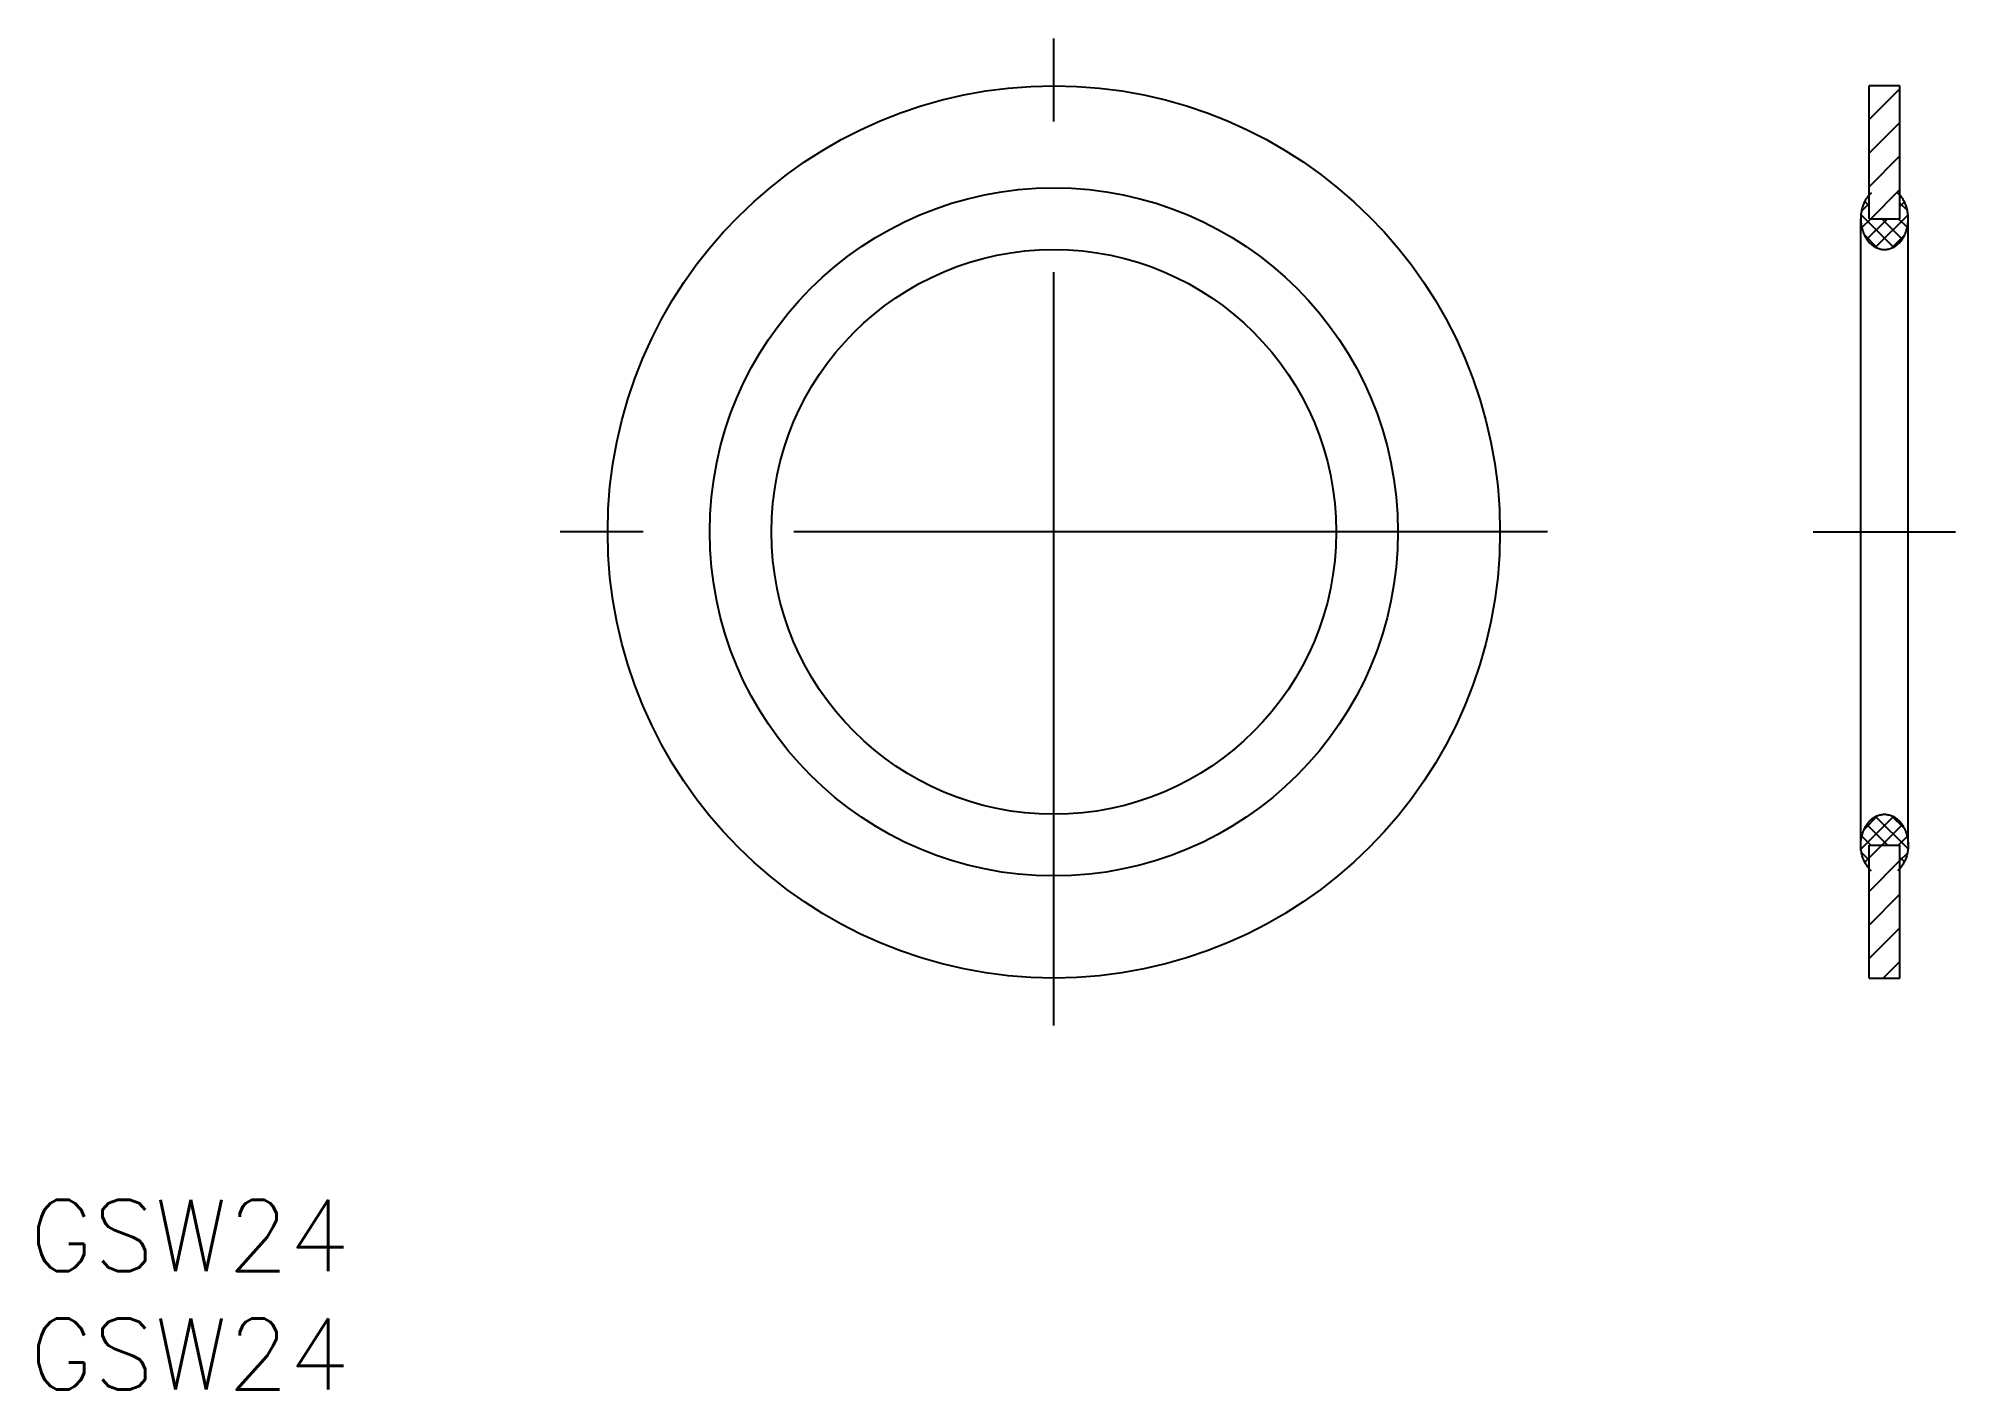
# Model space of a CAD drawing. Extents: x -42.8 to 38, y -36.1 to 20.8.
import ezdxf

# ---------------------------------------------------------------- set-up
doc = ezdxf.new("R2010")
doc.units = 0
doc.linetypes.add('CENTER', pattern=[50.8, 31.75, -6.35, 6.35, -6.35])
doc.layers.get('0').update_dxf_attribs({"linetype": 'CONTINUOUS'})
doc.layers.add('CENTER', color=1, linetype='CENTER')
doc.styles.get("Standard").update_dxf_attribs({"font": 'txt.shx', "height": 3, "bigfont": 'bigfont.shx'})

msp = doc.modelspace()

# ---------------------------------------------------------------- linework, layer by layer
at = {"color": 7, "linetype": 'CONTINUOUS'}
for p, q in [((34.35, 13.2), (34.35, 18.8)), ((35.65, 18.8), (34.35, 18.8)), ((35.65, 13.2), (35.65, 18.8)), ((34, -13.2), (34, 13.2)), ((34.35, 13.2), (35.65, 13.2)), ((36, -13.2), (36, 13.2)), ((34.35, -18.8), (34.35, -13.2)), ((34.35, -13.2), (35.65, -13.2)), ((35.65, -18.8), (35.65, -13.2)), ((34.35, -18.8), (35.65, -18.8))]:
    msp.add_line(p, q, dxfattribs=at)
at = {"color": 3, "linetype": 'CONTINUOUS'}
for p, q in [((34.35, 18.787), (34.363, 18.8)), ((34.35, 17.373), (35.65, 18.673)), ((34.35, 15.958), (35.65, 17.258)), ((34.35, 14.544), (35.65, 15.844)), ((34.03, 13.517), (34.35, 13.837)), ((34.35, 13.74), (34.168, 13.922)), ((34.42, 13.2), (35.65, 14.43)), ((35.65, 13.723), (35.838, 13.91)), ((35.965, 13.539), (35.65, 13.854)), ((35.384, 11.999), (34.009, 13.374)), ((34.043, 12.823), (34.42, 13.2)), ((34.257, 12.33), (35.127, 13.2)), ((34.628, 11.993), (35.993, 13.358)), ((35.75, 12.34), (34.89, 13.2)), ((35.96, 12.837), (35.597, 13.2)), ((34.726, 11.95), (34.141, 12.535)), ((35.302, 11.961), (35.844, 12.502)), ((34.009, -13.374), (35.384, -11.999)), ((34.141, -12.535), (34.726, -11.95)), ((35.993, -13.358), (34.628, -11.993)), ((35.844, -12.502), (35.302, -11.961)), ((34.42, -13.2), (34.043, -12.823)), ((35.127, -13.2), (34.257, -12.33)), ((34.89, -13.2), (35.75, -12.34)), ((35.597, -13.2), (35.96, -12.837)), ((34.35, -13.837), (34.03, -13.517)), ((34.35, -13.74), (34.89, -13.2)), ((35.65, -13.854), (35.965, -13.539)), ((35.838, -13.91), (35.65, -13.723)), ((34.168, -13.922), (34.35, -13.74)), ((34.35, -15.154), (35.65, -13.854)), ((34.35, -16.569), (35.65, -15.269)), ((34.35, -17.983), (35.65, -16.683)), ((34.947, -18.8), (35.65, -18.097))]:
    msp.add_line(p, q, dxfattribs=at)
at = {"color": 7, "linetype": 'CONTINUOUS'}
for points in [[(34.45, 14.286, 0), (34.417, 14.257, 0), (34.385, 14.225, 0), (34.354, 14.193, 0), (34.324, 14.158, 0), (34.295, 14.122, 0), (34.268, 14.085, 0), (34.241, 14.046, 0), (34.215, 14.006, 0), (34.191, 13.965, 0), (34.169, 13.922, 0), (34.147, 13.878, 0), (34.127, 13.833, 0), (34.108, 13.787, 0), (34.091, 13.741, 0), (34.075, 13.693, 0), (34.06, 13.645, 0), (34.047, 13.595, 0), (34.036, 13.545, 0), (34.026, 13.495, 0), (34.018, 13.444, 0), (34.011, 13.393, 0), (34.006, 13.341, 0), (34.002, 13.29, 0), (34, 13.238, 0), (34, 13.186, 0), (34.001, 13.134, 0), (34.004, 13.082, 0), (34.009, 13.03, 0), (34.015, 12.979, 0), (34.022, 12.928, 0), (34.031, 12.877, 0), (34.042, 12.827, 0), (34.054, 12.778, 0), (34.068, 12.729, 0), (34.083, 12.681, 0), (34.1, 12.633, 0), (34.118, 12.587, 0), (34.138, 12.542, 0), (34.159, 12.498, 0), (34.181, 12.454, 0), (34.205, 12.412, 0), (34.229, 12.372, 0), (34.255, 12.332, 0), (34.283, 12.294, 0), (34.311, 12.258, 0), (34.341, 12.223, 0), (34.371, 12.189, 0), (34.403, 12.157, 0), (34.435, 12.127, 0), (34.469, 12.098, 0), (34.503, 12.072, 0), (34.538, 12.047, 0), (34.574, 12.024, 0), (34.611, 12.003, 0), (34.648, 11.983, 0), (34.685, 11.966, 0), (34.724, 11.951, 0), (34.762, 11.937, 0), (34.801, 11.926, 0), (34.841, 11.917, 0), (34.88, 11.909, 0), (34.92, 11.904, 0), (34.96, 11.901, 0), (35, 11.9, 0), (35.04, 11.901, 0), (35.08, 11.904, 0), (35.12, 11.909, 0), (35.159, 11.917, 0), (35.199, 11.926, 0), (35.238, 11.937, 0), (35.276, 11.951, 0), (35.315, 11.966, 0), (35.352, 11.983, 0), (35.389, 12.003, 0), (35.426, 12.024, 0), (35.462, 12.047, 0), (35.497, 12.072, 0), (35.531, 12.098, 0), (35.565, 12.127, 0), (35.597, 12.157, 0), (35.629, 12.189, 0), (35.659, 12.223, 0), (35.689, 12.258, 0), (35.717, 12.294, 0), (35.745, 12.332, 0), (35.771, 12.372, 0), (35.795, 12.412, 0), (35.819, 12.454, 0), (35.841, 12.498, 0), (35.862, 12.542, 0), (35.882, 12.587, 0), (35.9, 12.633, 0), (35.917, 12.681, 0), (35.932, 12.729, 0), (35.946, 12.778, 0), (35.958, 12.827, 0), (35.969, 12.877, 0), (35.978, 12.928, 0), (35.985, 12.979, 0), (35.991, 13.03, 0), (35.996, 13.082, 0), (35.999, 13.134, 0), (36, 13.186, 0), (36, 13.238, 0), (35.998, 13.29, 0), (35.994, 13.341, 0), (35.989, 13.393, 0), (35.982, 13.444, 0), (35.974, 13.495, 0), (35.964, 13.545, 0), (35.953, 13.595, 0), (35.94, 13.645, 0), (35.925, 13.693, 0), (35.909, 13.741, 0), (35.892, 13.787, 0), (35.873, 13.833, 0), (35.853, 13.878, 0), (35.831, 13.922, 0), (35.809, 13.965, 0), (35.785, 14.006, 0), (35.759, 14.046, 0), (35.732, 14.085, 0), (35.705, 14.122, 0), (35.676, 14.158, 0), (35.646, 14.193, 0), (35.615, 14.225, 0), (35.583, 14.257, 0), (35.55, 14.286, 0)], [(34.45, -14.286, 0), (34.417, -14.257, 0), (34.385, -14.225, 0), (34.354, -14.193, 0), (34.324, -14.158, 0), (34.295, -14.122, 0), (34.268, -14.085, 0), (34.241, -14.046, 0), (34.215, -14.006, 0), (34.191, -13.965, 0), (34.169, -13.922, 0), (34.147, -13.878, 0), (34.127, -13.833, 0), (34.108, -13.787, 0), (34.091, -13.741, 0), (34.075, -13.693, 0), (34.06, -13.645, 0), (34.047, -13.595, 0), (34.036, -13.545, 0), (34.026, -13.495, 0), (34.018, -13.444, 0), (34.011, -13.393, 0), (34.006, -13.341, 0), (34.002, -13.29, 0), (34, -13.238, 0), (34, -13.186, 0), (34.001, -13.134, 0), (34.004, -13.082, 0), (34.009, -13.03, 0), (34.015, -12.979, 0), (34.022, -12.928, 0), (34.031, -12.877, 0), (34.042, -12.827, 0), (34.054, -12.778, 0), (34.068, -12.729, 0), (34.083, -12.681, 0), (34.1, -12.633, 0), (34.118, -12.587, 0), (34.138, -12.542, 0), (34.159, -12.498, 0), (34.181, -12.454, 0), (34.205, -12.412, 0), (34.229, -12.372, 0), (34.255, -12.332, 0), (34.283, -12.294, 0), (34.311, -12.258, 0), (34.341, -12.223, 0), (34.371, -12.189, 0), (34.403, -12.157, 0), (34.435, -12.127, 0), (34.469, -12.098, 0), (34.503, -12.072, 0), (34.538, -12.047, 0), (34.574, -12.024, 0), (34.611, -12.003, 0), (34.648, -11.983, 0), (34.685, -11.966, 0), (34.724, -11.951, 0), (34.762, -11.937, 0), (34.801, -11.926, 0), (34.841, -11.917, 0), (34.88, -11.909, 0), (34.92, -11.904, 0), (34.96, -11.901, 0), (35, -11.9, 0), (35.04, -11.901, 0), (35.08, -11.904, 0), (35.12, -11.909, 0), (35.159, -11.917, 0), (35.199, -11.926, 0), (35.238, -11.937, 0), (35.276, -11.951, 0), (35.315, -11.966, 0), (35.352, -11.983, 0), (35.389, -12.003, 0), (35.426, -12.024, 0), (35.462, -12.047, 0), (35.497, -12.072, 0), (35.531, -12.098, 0), (35.565, -12.127, 0), (35.597, -12.157, 0), (35.629, -12.189, 0), (35.659, -12.223, 0), (35.689, -12.258, 0), (35.717, -12.294, 0), (35.745, -12.332, 0), (35.771, -12.372, 0), (35.795, -12.412, 0), (35.819, -12.454, 0), (35.841, -12.498, 0), (35.862, -12.542, 0), (35.882, -12.587, 0), (35.9, -12.633, 0), (35.917, -12.681, 0), (35.932, -12.729, 0), (35.946, -12.778, 0), (35.958, -12.827, 0), (35.969, -12.877, 0), (35.978, -12.928, 0), (35.985, -12.979, 0), (35.991, -13.03, 0), (35.996, -13.082, 0), (35.999, -13.134, 0), (36, -13.186, 0), (36, -13.238, 0), (35.998, -13.29, 0), (35.994, -13.341, 0), (35.989, -13.393, 0), (35.982, -13.444, 0), (35.974, -13.495, 0), (35.964, -13.545, 0), (35.953, -13.595, 0), (35.94, -13.645, 0), (35.925, -13.693, 0), (35.909, -13.741, 0), (35.892, -13.787, 0), (35.873, -13.833, 0), (35.853, -13.878, 0), (35.831, -13.922, 0), (35.809, -13.965, 0), (35.785, -14.006, 0), (35.759, -14.046, 0), (35.732, -14.085, 0), (35.705, -14.122, 0), (35.676, -14.158, 0), (35.646, -14.193, 0), (35.615, -14.225, 0), (35.583, -14.257, 0), (35.55, -14.286, 0)]]:
    msp.add_polyline3d(points, dxfattribs=at)
for radius in [18.8, 14.5, 11.9]:
    msp.add_circle((0, 0), radius, dxfattribs=at)
at = {"layer": 'CENTER', "color": 1, "linetype": 'CENTER'}
for p, q in [((0, -20.8), (0, 20.8)), ((20.8, 0), (-20.8, 0)), ((32, 0), (38, 0))]:
    msp.add_line(p, q, dxfattribs=at)

# ---------------------------------------------------------------- texts
at = {"color": 7, "linetype": 'CONTINUOUS'}
for p in [(-43.175, -31.147), (-43.175, -36.147)]:
    msp.add_text('GSW24', height=3, dxfattribs=at).set_placement(p)

doc.saveas('drawing.dxf')
